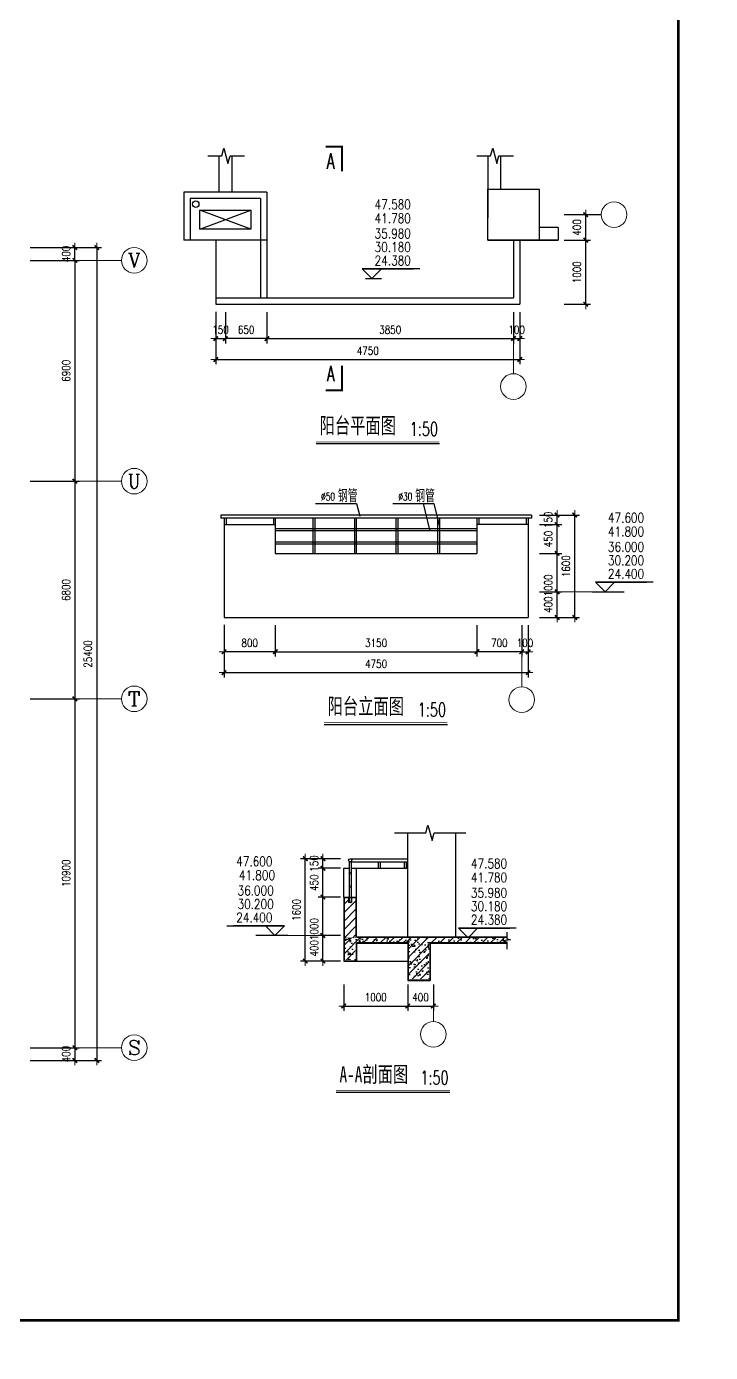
# Model space of a CAD drawing. Extents: x -357449 to -117302, y 127569 to 244935.
# Drawn here: x -138670 to -117302, y 160827 to 202256 of the extents above; entities that cross this region are included whole.
import ezdxf
from ezdxf.enums import TextEntityAlignment as Align

# ---------------------------------------------------------------- set-up
doc = ezdxf.new("R2010")
doc.units = 0
doc.header["$MEASUREMENT"] = 0
doc.layers.get('0').update_dxf_attribs({"linetype": 'CONTINUOUS'})
doc.layers.get('DEFPOINTS').update_dxf_attribs({"linetype": 'CONTINUOUS'})
for name, color, linetype in [('1', 8, 'CONTINUOUS'), ('DIM', 7, 'CONTINUOUS'), ('EQUIPMENT', 3, 'CONTINUOUS'), ('LAYER2', 1, 'CONTINUOUS'), ('LG', 11, 'CONTINUOUS'), ('PD42', 11, 'CONTINUOUS'), ('PUB_DIM', 123, 'CONTINUOUS'), ('PUB_TEXT', 7, 'CONTINUOUS'), ('WALL', 1, 'CONTINUOUS'), ('WIN', 4, 'CONTINUOUS'), ('WINDOW', 4, 'CONTINUOUS'), ('WINDOWS', 4, 'CONTINUOUS'), ('剪力墙', 4, 'CONTINUOUS'), ('阳台', 4, 'CONTINUOUS')]:
    doc.layers.add(name, color=color, linetype=linetype)
doc.layers.add('AXIS', color=3, linetype='CONTINUOUS', lineweight=9)
doc.styles.add('_HZTXT', font='txt.shx', dxfattribs={"bigfont": 'fs.shx'})
doc.styles.add('CHINA', font='SimSun.ttf', dxfattribs={"width": 0.85, "height": 150})
doc.styles.add('COMPLEX', font='COMPLEX.shx')
doc.styles.add('DIM_FONT', font='SIMPLEX.shx', dxfattribs={"width": 0.8})
doc.styles.add('ROMANC', font='ROMANC', dxfattribs={"height": 0.2})
doc.styles.add('ROMAND', font='romanc.shx', dxfattribs={"bigfont": 'bigfont.shx'})
doc.styles.get("Standard").update_dxf_attribs({"font": 'txt.shx', "width": 0.8, "height": 525, "bigfont": 'h1.shx'})
doc.dimstyles.new('DIMN-200', dxfattribs={"dimtxt": 300, "dimasz": 1, "dimexe": 250, "dimexo": 0, "dimgap": 150, "dimtad": 1, "dimdec": 0, "dimdsep": 46, "dimtxsty": 'DIM_FONT', "dimblk": '_DIMX', "dimcen": 2.5, "dimclrd": 256, "dimclre": 256, "dimclrt": 4, "dimadec": 0, "dimazin": 0, "dimtfac": 1, "dimtdec": 0, "dimtix": 1, "dimtmove": 2, "dimatfit": 3, "dimldrblk": '_DIMX', "dimfxl": 0, "dimtolj": 1, "dimtzin": 0, "dimarcsym": 0})
doc.dimstyles.get("Standard").update_dxf_attribs({"dimtxt": 375, "dimasz": 1, "dimexe": 150, "dimexo": 0, "dimgap": 200, "dimtad": 1, "dimdec": 0, "dimzin": 0, "dimdsep": 46, "dimtxsty": 'DIM_FONT', "dimblk1": '_DIMX', "dimblk2": '_DIMX', "dimsah": 1, "dimcen": 200, "dimclrd": 256, "dimclre": 256, "dimclrt": 4, "dimadec": 0, "dimazin": 0, "dimtfac": 1, "dimtdec": 0, "dimtix": 1, "dimtmove": 2, "dimatfit": 3, "dimldrblk": '_DIMX', "dimfxl": 0, "dimtolj": 1, "dimtzin": 0, "dimarcsym": 0})

# ---------------------------------------------------------------- blocks, each defined once
blk = doc.blocks.new('_DIMX')
blk.add_line((-150, 0), (150, 0))
at = {"const_width": 50}
blk.add_lwpolyline([(-70, -70), (70, 70)], dxfattribs=at)
blk = doc.blocks.new('*D1545')
at = {"layer": 'AXIS', "lineweight": -2}
for p, q in [((-138560, 181250), (-137010, 181250)), ((-137160, 181249), (-137160, 170351)), ((-138560, 170350), (-137010, 170350))]:
    blk.add_line(p, q, dxfattribs=at)
at = {"layer": 'DEFPOINTS', "color": 0}
for p in [(-138560, 181250), (-138560, 170350), (-137160, 170350)]:
    blk.add_point(p, dxfattribs=at)
at = {"layer": 'AXIS', "lineweight": -2}
for p, rotation in [((-137160, 181250), 90), ((-137160, 170350), 270)]:
    blk.add_blockref('_DIMX', p, dxfattribs=dict(at, rotation=rotation))
at = {"layer": 'AXIS', "color": 4, "insert": (-137435, 175800), "char_height": 250, "attachment_point": 5, "rotation": 90, "style": 'DIM_FONT'}
blk.add_mtext('\\A1;10900', dxfattribs=at)
blk = doc.blocks.new('*D1343')
at = {"layer": 'AXIS', "lineweight": -2}
for p, q in [((-138560, 195350), (-136326, 195350)), ((-136476, 195349), (-136476, 169951)), ((-138560, 169950), (-136326, 169950))]:
    blk.add_line(p, q, dxfattribs=at)
at = {"layer": 'DEFPOINTS', "color": 0}
for p in [(-138560, 195350), (-138560, 169950), (-136476, 169950)]:
    blk.add_point(p, dxfattribs=at)
at = {"layer": 'AXIS', "lineweight": -2}
for p, rotation in [((-136476, 195350), 90), ((-136476, 169950), 270)]:
    blk.add_blockref('_DIMX', p, dxfattribs=dict(at, rotation=rotation))
at = {"layer": 'AXIS', "color": 4, "insert": (-136751, 182650), "char_height": 250, "attachment_point": 5, "rotation": 90, "style": 'DIM_FONT'}
blk.add_mtext('\\A1;25400', dxfattribs=at)
blk = doc.blocks.new('*D1342')
at = {"layer": 'AXIS', "lineweight": -2}
for p, q in [((-138560, 170350), (-137010, 170350)), ((-137160, 170351), (-137160, 170352)), ((-137160, 170350), (-137160, 169950)), ((-138560, 169950), (-137010, 169950)), ((-137160, 169949), (-137160, 169948))]:
    blk.add_line(p, q, dxfattribs=at)
at = {"layer": 'DEFPOINTS', "color": 0}
for p in [(-138560, 170350), (-138560, 169950), (-137160, 169950)]:
    blk.add_point(p, dxfattribs=at)
at = {"layer": 'AXIS', "lineweight": -2}
for p, rotation in [((-137160, 170350), 270), ((-137160, 169950), 90)]:
    blk.add_blockref('_DIMX', p, dxfattribs=dict(at, rotation=rotation))
at = {"layer": 'AXIS', "color": 4, "insert": (-137435, 170150), "char_height": 250, "attachment_point": 5, "rotation": 90, "style": 'DIM_FONT'}
blk.add_mtext('\\A1;400', dxfattribs=at)
blk = doc.blocks.new('*D1558')
at = {"layer": 'AXIS', "lineweight": -2}
for p, q in [((-138560, 188050), (-137010, 188050)), ((-137160, 188049), (-137160, 181251)), ((-138560, 181250), (-137010, 181250))]:
    blk.add_line(p, q, dxfattribs=at)
at = {"layer": 'DEFPOINTS', "color": 0}
for p in [(-138560, 188050), (-138560, 181250), (-137160, 181250)]:
    blk.add_point(p, dxfattribs=at)
at = {"layer": 'AXIS', "lineweight": -2}
for p, rotation in [((-137160, 188050), 90), ((-137160, 181250), 270)]:
    blk.add_blockref('_DIMX', p, dxfattribs=dict(at, rotation=rotation))
at = {"layer": 'AXIS', "color": 4, "insert": (-137435, 184650), "char_height": 250, "attachment_point": 5, "rotation": 90, "style": 'DIM_FONT'}
blk.add_mtext('\\A1;6800', dxfattribs=at)
blk = doc.blocks.new('*D1557')
at = {"layer": 'AXIS', "lineweight": -2}
for p, q in [((-138560, 194950), (-137010, 194950)), ((-137160, 194949), (-137160, 188051)), ((-138560, 188050), (-137010, 188050))]:
    blk.add_line(p, q, dxfattribs=at)
at = {"layer": 'DEFPOINTS', "color": 0}
for p in [(-138560, 194950), (-138560, 188050), (-137160, 188050)]:
    blk.add_point(p, dxfattribs=at)
at = {"layer": 'AXIS', "lineweight": -2}
for p, rotation in [((-137160, 194950), 90), ((-137160, 188050), 270)]:
    blk.add_blockref('_DIMX', p, dxfattribs=dict(at, rotation=rotation))
at = {"layer": 'AXIS', "color": 4, "insert": (-137435, 191500), "char_height": 250, "attachment_point": 5, "rotation": 90, "style": 'DIM_FONT'}
blk.add_mtext('\\A1;6900', dxfattribs=at)
blk = doc.blocks.new('*D1556')
at = {"layer": 'AXIS', "lineweight": -2}
for p, q in [((-138560, 195350), (-137010, 195350)), ((-137160, 195351), (-137160, 195352)), ((-137160, 194950), (-137160, 195350)), ((-138560, 194950), (-137010, 194950)), ((-137160, 194949), (-137160, 194948))]:
    blk.add_line(p, q, dxfattribs=at)
at = {"layer": 'DEFPOINTS', "color": 0}
for p in [(-138560, 195350), (-137160, 195350), (-138560, 194950)]:
    blk.add_point(p, dxfattribs=at)
at = {"layer": 'AXIS', "lineweight": -2}
for p, rotation in [((-137160, 195350), 270), ((-137160, 194950), 90)]:
    blk.add_blockref('_DIMX', p, dxfattribs=dict(at, rotation=rotation))
at = {"layer": 'AXIS', "color": 4, "insert": (-137435, 195150), "char_height": 250, "attachment_point": 5, "rotation": 90, "style": 'DIM_FONT'}
blk.add_mtext('\\A1;400', dxfattribs=at)
blk = doc.blocks.new('*D1203')
at = {"layer": 'AXIS', "lineweight": -2}
for p, q in [((-132758, 193342), (-132758, 191703)), ((-123258, 193336), (-123258, 191703)), ((-132757, 191853), (-123259, 191853))]:
    blk.add_line(p, q, dxfattribs=at)
at = {"layer": 'DEFPOINTS', "color": 0}
for p in [(-132758, 193342), (-123258, 193336), (-123258, 191853)]:
    blk.add_point(p, dxfattribs=at)
at = {"layer": 'AXIS', "lineweight": -2, "rotation": 180}
blk.add_blockref('_DIMX', (-132758, 191853), dxfattribs=at)
at = {"layer": 'AXIS', "lineweight": -2}
blk.add_blockref('_DIMX', (-123258, 191853), dxfattribs=at)
at = {"layer": 'AXIS', "color": 4, "insert": (-128008, 192128), "char_height": 250, "attachment_point": 5, "style": 'DIM_FONT'}
blk.add_mtext('\\A1;4750', dxfattribs=at)
blk = doc.blocks.new('*D1202')
at = {"layer": 'AXIS', "lineweight": -2}
for p, q in [((-132758, 193342), (-132758, 192356)), ((-132458, 193336), (-132458, 192356)), ((-132759, 192506), (-132760, 192506)), ((-132758, 192506), (-132458, 192506)), ((-132457, 192506), (-132456, 192506))]:
    blk.add_line(p, q, dxfattribs=at)
at = {"layer": 'DEFPOINTS', "color": 0}
for p in [(-132758, 193342), (-132458, 193336), (-132458, 192506)]:
    blk.add_point(p, dxfattribs=at)
at = {"layer": 'AXIS', "lineweight": -2}
blk.add_blockref('_DIMX', (-132758, 192506), dxfattribs=at)
at = {"layer": 'AXIS', "lineweight": -2, "rotation": 180}
blk.add_blockref('_DIMX', (-132458, 192506), dxfattribs=at)
at = {"layer": 'AXIS', "color": 4, "insert": (-132608, 192781), "char_height": 250, "attachment_point": 5, "style": 'DIM_FONT'}
blk.add_mtext('\\A1;150', dxfattribs=at)
blk = doc.blocks.new('*D1201')
at = {"layer": 'AXIS', "lineweight": -2}
for p, q in [((-132458, 193336), (-132458, 192356)), ((-131158, 193336), (-131158, 192356)), ((-131159, 192506), (-132457, 192506))]:
    blk.add_line(p, q, dxfattribs=at)
at = {"layer": 'DEFPOINTS', "color": 0}
for p in [(-132458, 193336), (-131158, 193336), (-132458, 192506)]:
    blk.add_point(p, dxfattribs=at)
at = {"layer": 'AXIS', "lineweight": -2, "rotation": 180}
blk.add_blockref('_DIMX', (-132458, 192506), dxfattribs=at)
at = {"layer": 'AXIS', "lineweight": -2}
blk.add_blockref('_DIMX', (-131158, 192506), dxfattribs=at)
at = {"layer": 'AXIS', "color": 4, "insert": (-131808, 192781), "char_height": 250, "attachment_point": 5, "style": 'DIM_FONT'}
blk.add_mtext('\\A1;650', dxfattribs=at)
blk = doc.blocks.new('*D1215')
at = {"layer": 'AXIS', "lineweight": -2}
for p, q in [((-121875, 196378), (-121048, 196378)), ((-121198, 196379), (-121198, 196380)), ((-121198, 195578), (-121198, 196378)), ((-121875, 195578), (-121048, 195578)), ((-121198, 195577), (-121198, 195576))]:
    blk.add_line(p, q, dxfattribs=at)
at = {"layer": 'DEFPOINTS', "color": 0}
for p in [(-121875, 196378), (-121198, 196378), (-121875, 195578)]:
    blk.add_point(p, dxfattribs=at)
at = {"layer": 'AXIS', "lineweight": -2}
for p, rotation in [((-121198, 196378), 270), ((-121198, 195578), 90)]:
    blk.add_blockref('_DIMX', p, dxfattribs=dict(at, rotation=rotation))
at = {"layer": 'AXIS', "color": 4, "insert": (-121473, 195978), "char_height": 250, "attachment_point": 5, "rotation": 90, "style": 'DIM_FONT'}
blk.add_mtext('\\A1;400', dxfattribs=at)
blk = doc.blocks.new('*D1204')
at = {"layer": 'AXIS', "lineweight": -2}
for p, q in [((-123458, 193336), (-123458, 192356)), ((-123258, 193336), (-123258, 192356)), ((-123459, 192506), (-123460, 192506)), ((-123458, 192506), (-123258, 192506)), ((-123257, 192506), (-123256, 192506))]:
    blk.add_line(p, q, dxfattribs=at)
at = {"layer": 'DEFPOINTS', "color": 0}
for p in [(-123458, 193336), (-123258, 193336), (-123258, 192506)]:
    blk.add_point(p, dxfattribs=at)
at = {"layer": 'AXIS', "lineweight": -2}
blk.add_blockref('_DIMX', (-123458, 192506), dxfattribs=at)
at = {"layer": 'AXIS', "lineweight": -2, "rotation": 180}
blk.add_blockref('_DIMX', (-123258, 192506), dxfattribs=at)
at = {"layer": 'AXIS', "color": 4, "insert": (-123358, 192781), "char_height": 250, "attachment_point": 5, "style": 'DIM_FONT'}
blk.add_mtext('\\A1;100', dxfattribs=at)
blk = doc.blocks.new('*D1209')
at = {"layer": 'AXIS', "lineweight": -2}
for p, q in [((-132498, 183551), (-132498, 182571)), ((-130898, 183551), (-130898, 182571)), ((-130899, 182721), (-132497, 182721))]:
    blk.add_line(p, q, dxfattribs=at)
at = {"layer": 'DEFPOINTS', "color": 0}
for p in [(-132498, 183551), (-130898, 183551), (-132498, 182721)]:
    blk.add_point(p, dxfattribs=at)
at = {"layer": 'AXIS', "lineweight": -2, "rotation": 180}
blk.add_blockref('_DIMX', (-132498, 182721), dxfattribs=at)
at = {"layer": 'AXIS', "lineweight": -2}
blk.add_blockref('_DIMX', (-130898, 182721), dxfattribs=at)
at = {"layer": 'AXIS', "color": 4, "insert": (-131698, 182996), "char_height": 250, "attachment_point": 5, "style": 'DIM_FONT'}
blk.add_mtext('\\A1;800', dxfattribs=at)
blk = doc.blocks.new('*D1208')
at = {"layer": 'AXIS', "lineweight": -2}
for p, q in [((-132498, 183557), (-132498, 181918)), ((-122998, 183551), (-122998, 181918)), ((-132497, 182068), (-122999, 182068))]:
    blk.add_line(p, q, dxfattribs=at)
at = {"layer": 'DEFPOINTS', "color": 0}
for p in [(-132498, 183557), (-122998, 183551), (-122998, 182068)]:
    blk.add_point(p, dxfattribs=at)
at = {"layer": 'AXIS', "lineweight": -2, "rotation": 180}
blk.add_blockref('_DIMX', (-132498, 182068), dxfattribs=at)
at = {"layer": 'AXIS', "lineweight": -2}
blk.add_blockref('_DIMX', (-122998, 182068), dxfattribs=at)
at = {"layer": 'AXIS', "color": 4, "insert": (-127748, 182343), "char_height": 250, "attachment_point": 5, "style": 'DIM_FONT'}
blk.add_mtext('\\A1;4750', dxfattribs=at)
blk = doc.blocks.new('*D1210')
at = {"layer": 'AXIS', "lineweight": -2}
for p, q in [((-123198, 183551), (-123198, 182571)), ((-122998, 183551), (-122998, 182571)), ((-123199, 182721), (-123200, 182721)), ((-123198, 182721), (-122998, 182721)), ((-122997, 182721), (-122996, 182721))]:
    blk.add_line(p, q, dxfattribs=at)
at = {"layer": 'DEFPOINTS', "color": 0}
for p in [(-123198, 183551), (-122998, 183551), (-122998, 182721)]:
    blk.add_point(p, dxfattribs=at)
at = {"layer": 'AXIS', "lineweight": -2}
blk.add_blockref('_DIMX', (-123198, 182721), dxfattribs=at)
at = {"layer": 'AXIS', "lineweight": -2, "rotation": 180}
blk.add_blockref('_DIMX', (-122998, 182721), dxfattribs=at)
at = {"layer": 'AXIS', "color": 4, "insert": (-123098, 182996), "char_height": 250, "attachment_point": 5, "style": 'DIM_FONT'}
blk.add_mtext('\\A1;100', dxfattribs=at)
blk = doc.blocks.new('*D1211')
at = {"layer": 'AXIS', "lineweight": -2}
for p, q in [((-124598, 183551), (-124598, 182571)), ((-123198, 183551), (-123198, 182571)), ((-123199, 182721), (-124597, 182721))]:
    blk.add_line(p, q, dxfattribs=at)
at = {"layer": 'DEFPOINTS', "color": 0}
for p in [(-124598, 183551), (-123198, 183551), (-124598, 182721)]:
    blk.add_point(p, dxfattribs=at)
at = {"layer": 'AXIS', "lineweight": -2, "rotation": 180}
blk.add_blockref('_DIMX', (-124598, 182721), dxfattribs=at)
at = {"layer": 'AXIS', "lineweight": -2}
blk.add_blockref('_DIMX', (-123198, 182721), dxfattribs=at)
at = {"layer": 'AXIS', "color": 4, "insert": (-123898, 182996), "char_height": 250, "attachment_point": 5, "style": 'DIM_FONT'}
blk.add_mtext('\\A1;700', dxfattribs=at)
blk = doc.blocks.new('*D1206')
at = {"layer": 'AXIS', "lineweight": -2}
for p, q in [((-122644, 186993), (-121944, 186993)), ((-122094, 186994), (-122094, 186995)), ((-122094, 186693), (-122094, 186993)), ((-122644, 186693), (-121944, 186693)), ((-122094, 186692), (-122094, 186691))]:
    blk.add_line(p, q, dxfattribs=at)
at = {"layer": 'DEFPOINTS', "color": 0}
for p in [(-122644, 186993), (-122094, 186993), (-122644, 186693)]:
    blk.add_point(p, dxfattribs=at)
at = {"layer": 'AXIS', "lineweight": -2}
for p, rotation in [((-122094, 186993), 270), ((-122094, 186693), 90)]:
    blk.add_blockref('_DIMX', p, dxfattribs=dict(at, rotation=rotation))
at = {"layer": 'AXIS', "color": 4, "insert": (-122369, 186843), "char_height": 250, "attachment_point": 5, "rotation": 90, "style": 'DIM_FONT'}
blk.add_mtext('\\A1;150', dxfattribs=at)
blk = doc.blocks.new('*D1216')
at = {"layer": 'AXIS', "lineweight": -2}
for p, q in [((-122644, 184593), (-121944, 184593)), ((-122094, 184594), (-122094, 184595)), ((-122094, 183793), (-122094, 184593)), ((-122644, 183793), (-121944, 183793)), ((-122094, 183792), (-122094, 183791))]:
    blk.add_line(p, q, dxfattribs=at)
at = {"layer": 'DEFPOINTS', "color": 0}
for p in [(-122644, 184593), (-122094, 184593), (-122644, 183793)]:
    blk.add_point(p, dxfattribs=at)
at = {"layer": 'AXIS', "lineweight": -2}
for p, rotation in [((-122094, 184593), 270), ((-122094, 183793), 90)]:
    blk.add_blockref('_DIMX', p, dxfattribs=dict(at, rotation=rotation))
at = {"layer": 'AXIS', "color": 4, "insert": (-122369, 184193), "char_height": 250, "attachment_point": 5, "rotation": 90, "style": 'DIM_FONT'}
blk.add_mtext('\\A1;400', dxfattribs=at)
blk = doc.blocks.new('A$C2AF84380')
at = {"layer": 'WIN'}
for p, q in [((0, 170), (0, 160)), ((0, 160), (120, 160)), ((14, 160), (14, 16)), ((26, 160), (26, 22)), ((52, 0), (30, 0)), ((52, 12), (36, 12)), ((56, 8), (56, 4)), ((64, 8), (64, 4)), ((68, 12), (84, 12)), ((68, 0), (90, 0)), ((94, 160), (94, 22)), ((106, 160), (106, 16)), ((120, 170), (120, 160))]:
    blk.add_line(p, q, dxfattribs=at)
for centre, radius, start, end in [((30, 16), 16, 180, 270), ((36, 22), 10, 180, 270), ((52, 8), 4, 0, 90), ((52, 4), 4, 270, 0), ((68, 8), 4, 90, 180), ((68, 4), 4, 180, 270), ((84, 22), 10, 270, 0), ((90, 16), 16, 270, 0)]:
    blk.add_arc(centre, radius, start, end, dxfattribs=at)
blk = doc.blocks.new('*D1221')
at = {"layer": 'AXIS', "lineweight": -2}
for p, q in [((-128860, 176255), (-129559, 176255)), ((-129409, 176256), (-129409, 176257)), ((-129409, 175955), (-129409, 176255)), ((-128860, 175955), (-129559, 175955)), ((-129409, 175954), (-129409, 175953))]:
    blk.add_line(p, q, dxfattribs=at)
at = {"layer": 'DEFPOINTS', "color": 0}
for p in [(-129409, 176255), (-128860, 176255), (-128860, 175955)]:
    blk.add_point(p, dxfattribs=at)
at = {"layer": 'AXIS', "lineweight": -2}
for p, rotation in [((-129409, 176255), 270), ((-129409, 175955), 90)]:
    blk.add_blockref('_DIMX', p, dxfattribs=dict(at, rotation=rotation))
at = {"layer": 'AXIS', "color": 4, "insert": (-129684, 176105), "char_height": 250, "attachment_point": 5, "rotation": 90, "style": 'DIM_FONT'}
blk.add_mtext('\\A1;150', dxfattribs=at)
blk = doc.blocks.new('*D1219')
at = {"layer": 'AXIS', "lineweight": -2}
for p, q in [((-128860, 175955), (-129559, 175955)), ((-129409, 175056), (-129409, 175954)), ((-128860, 175055), (-129559, 175055))]:
    blk.add_line(p, q, dxfattribs=at)
at = {"layer": 'DEFPOINTS', "color": 0}
for p in [(-129409, 175955), (-128860, 175955), (-128860, 175055)]:
    blk.add_point(p, dxfattribs=at)
at = {"layer": 'AXIS', "lineweight": -2}
for p, rotation in [((-129409, 175955), 90), ((-129409, 175055), 270)]:
    blk.add_blockref('_DIMX', p, dxfattribs=dict(at, rotation=rotation))
at = {"layer": 'AXIS', "color": 4, "insert": (-129684, 175505), "char_height": 250, "attachment_point": 5, "rotation": 90, "style": 'DIM_FONT'}
blk.add_mtext('\\A1;450', dxfattribs=at)
blk = doc.blocks.new('*D1220')
at = {"layer": 'AXIS', "lineweight": -2}
for p, q in [((-128860, 175055), (-129559, 175055)), ((-129409, 173056), (-129409, 175054)), ((-128860, 173055), (-129559, 173055))]:
    blk.add_line(p, q, dxfattribs=at)
at = {"layer": 'DEFPOINTS', "color": 0}
for p in [(-129409, 175055), (-128860, 175055), (-128860, 173055)]:
    blk.add_point(p, dxfattribs=at)
at = {"layer": 'AXIS', "lineweight": -2}
for p, rotation in [((-129409, 175055), 90), ((-129409, 173055), 270)]:
    blk.add_blockref('_DIMX', p, dxfattribs=dict(at, rotation=rotation))
at = {"layer": 'AXIS', "color": 4, "insert": (-129684, 174055), "char_height": 250, "attachment_point": 5, "rotation": 90, "style": 'DIM_FONT'}
blk.add_mtext('\\A1;1000', dxfattribs=at)
blk = doc.blocks.new('*D1218')
at = {"layer": 'AXIS', "lineweight": -2}
for p, q in [((-128860, 176255), (-130112, 176255)), ((-129962, 173056), (-129962, 176254)), ((-128860, 173055), (-130112, 173055))]:
    blk.add_line(p, q, dxfattribs=at)
at = {"layer": 'DEFPOINTS', "color": 0}
for p in [(-129962, 176255), (-128860, 176255), (-128860, 173055)]:
    blk.add_point(p, dxfattribs=at)
at = {"layer": 'AXIS', "lineweight": -2}
for p, rotation in [((-129962, 176255), 90), ((-129962, 173055), 270)]:
    blk.add_blockref('_DIMX', p, dxfattribs=dict(at, rotation=rotation))
at = {"layer": 'AXIS', "color": 4, "insert": (-130237, 174655), "char_height": 250, "attachment_point": 5, "rotation": 90, "style": 'DIM_FONT'}
blk.add_mtext('\\A1;1600', dxfattribs=at)
blk = doc.blocks.new('*D1217')
at = {"layer": 'AXIS', "lineweight": -2}
for p, q in [((-128860, 173855), (-129559, 173855)), ((-129409, 173856), (-129409, 173857)), ((-129409, 173055), (-129409, 173855)), ((-128860, 173055), (-129559, 173055)), ((-129409, 173054), (-129409, 173053))]:
    blk.add_line(p, q, dxfattribs=at)
at = {"layer": 'DEFPOINTS', "color": 0}
for p in [(-129409, 173855), (-128860, 173855), (-128860, 173055)]:
    blk.add_point(p, dxfattribs=at)
at = {"layer": 'AXIS', "lineweight": -2}
for p, rotation in [((-129409, 173855), 270), ((-129409, 173055), 90)]:
    blk.add_blockref('_DIMX', p, dxfattribs=dict(at, rotation=rotation))
at = {"layer": 'AXIS', "color": 4, "insert": (-129684, 173455), "char_height": 250, "attachment_point": 5, "rotation": 90, "style": 'DIM_FONT'}
blk.add_mtext('\\A1;400', dxfattribs=at)
blk = doc.blocks.new('*D1222')
at = {"layer": 'AXIS', "lineweight": -2}
for p, q in [((-126760, 172328), (-126760, 171501)), ((-125960, 172328), (-125960, 171501)), ((-126761, 171651), (-126762, 171651)), ((-126760, 171651), (-125960, 171651)), ((-125959, 171651), (-125958, 171651))]:
    blk.add_line(p, q, dxfattribs=at)
at = {"layer": 'DEFPOINTS', "color": 0}
for p in [(-126760, 172328), (-125960, 172328), (-125960, 171651)]:
    blk.add_point(p, dxfattribs=at)
at = {"layer": 'AXIS', "lineweight": -2}
blk.add_blockref('_DIMX', (-126760, 171651), dxfattribs=at)
at = {"layer": 'AXIS', "lineweight": -2, "rotation": 180}
blk.add_blockref('_DIMX', (-125960, 171651), dxfattribs=at)
at = {"layer": 'AXIS', "color": 4, "insert": (-126360, 171926), "char_height": 250, "attachment_point": 5, "style": 'DIM_FONT'}
blk.add_mtext('\\A1;400', dxfattribs=at)

msp = doc.modelspace()

# ---------------------------------------------------------------- hatches: boundary and pattern name
at = {"layer": '阳台'}
h = msp.add_hatch(dxfattribs=at)
h.set_pattern_fill('ANSI31', color=8, scale=1500, angle=180, style=0)
h.set_pattern_definition([(225, (320083.62, -86704.98), (132.58252, -132.58252), [])])
h.paths.add_polyline_path([(-128390.15, 174984.6), (-128594.15, 174984.6), (-128594.15, 174866.6, 0.41421339), (-128584.15, 174856.6, -0.41421339), (-128594.15, 174866.6), (-128594.15, 174984.6), (-128606.15, 174984.6), (-128606.15, 174860.6, 0.41421356), (-128590.15, 174844.6, -0.41421356), (-128606.15, 174860.6), (-128606.15, 174984.6), (-128730.15, 174984.6), (-128730.15, 173784.6), (-128390.15, 173784.6)])
h = msp.add_hatch(dxfattribs=at)
h.set_pattern_fill('ANSI31', color=8, scale=1500, angle=180, style=0)
h.set_pattern_definition([(225, (320083.62, -86664.98), (132.58252, -132.58252), [])])
h.paths.add_polyline_path([(-128730.15, 173784.6), (-128730.15, 173084.6), (-128390.15, 173084.6), (-128390.15, 173644.6), (-126730.15, 173644.6), (-126730.15, 172484.6), (-126090.15, 172484.6), (-126090.15, 173644.6), (-123664.76, 173644.6), (-123664.76, 173658.91), (-123784.76, 173691.07), (-123664.76, 173703.22), (-123664.76, 173784.6)])
h = msp.add_hatch(dxfattribs=at)
h.set_pattern_fill('AR-CONC', color=8, scale=60, style=0)
h.set_pattern_definition([(50, (313403.56, -86095.17), (430.3561, -37.65128), [45, -495]), (355, (313403.56, -86095.17), (-83.2508, 451.31528), [36, -396]), (100.4514, (313439.42, -86098.3), (347.10563, 413.66373), [38.2441, -420.68527]), (46.1842, (313403.56, -85975.17), (640.34463, -99.3114), [67.5, -742.5]), (96.6356, (313456.9, -85983.45), (560.7976, 584.4707), [57.3662, -631.0278]), (351.1842, (313403.56, -85975.2), (560.7972, 584.4712), [54, -594]), (21, (313463.56, -86005.17), (358.14423, -241.57133), [45, -495]), (326, (313463.56, -86005.17), (145.9892, 435.09003), [36, -396]), (71.4514, (313493.4, -86025.3), (504.13358, 193.5183), [38.2441, -420.68527]), (37.5, (313403.56, -86095.17), (7.295913, 199.73631), [0, -391.2, 0, -402, 0, -397.5]), (7.5, (313403.56, -86095.17), (157.84172, 236.64703), [0, -229.2, 0, -382.2, 0, -151.5]), (327.5, (313269.76, -86095.17), (320.29346, -13.532923), [0, -150, 0, -468, 0, -621]), (317.5, (313209.76, -86095.17), (349.9117, 60.06299), [0, -195, 0, -310.8, 0, -441])])
h.paths.add_polyline_path([(-128730.15, 173784.6), (-128730.15, 173084.6), (-128390.15, 173084.6), (-128390.15, 173644.6), (-126730.15, 173644.6), (-126730.15, 172484.6), (-126090.15, 172484.6), (-126090.15, 173644.6), (-123664.76, 173644.6), (-123664.76, 173658.91), (-123784.76, 173691.07), (-123664.76, 173703.22), (-123664.76, 173784.6)])

# ---------------------------------------------------------------- linework, layer by layer
for p, q in [((-129643.12, 187353.61), (-128357.34, 187353.61)), ((-128357.34, 187353.61), (-128252.56, 186952.86)), ((-127228.08, 187353.61), (-125942.3, 187353.61)), ((-126280.22, 187353.61), (-126083.45, 186529.12)), ((-125942.3, 187353.61), (-125779.49, 186671.37))]:
    msp.add_line(p, q)
for points, const_width in [([(-117306.21, 160831.03), (-236206.21, 160831.03), (-236206.21, 244931.03), (-117306.21, 244931.03)], 8), ([(-118306.21, 243931.03), (-118306.21, 161831.03), (-233706.21, 161831.03), (-233706.21, 243931.03)], 80)]:
    msp.add_lwpolyline(points, close=True, dxfattribs=dict(const_width=const_width))
at = {"layer": '1'}
for p, q in [((-133257.82, 195920.76), (-131657.82, 196520.76)), ((-131657.82, 195920.76), (-133257.82, 196520.76))]:
    msp.add_line(p, q, dxfattribs=at)
msp.add_lwpolyline([(-133257.82, 196520.76), (-131657.82, 196520.76), (-131657.82, 195920.76), (-133257.82, 195920.76)], close=True, dxfattribs=at)
at = {"layer": 'AXIS'}
for p, q in [((-135705.28, 194950.17), (-138560.06, 194950.17)), ((-123457.82, 193335.78), (-123457.82, 191407.46)), ((-135705.28, 188050.17), (-138560.06, 188050.17)), ((-121944.17, 184593.38), (-120596.08, 184593.38)), ((-123197.64, 183550.94), (-123197.64, 181622.61)), ((-135705.28, 181250.17), (-138560.06, 181250.17)), ((-129559.31, 173854.6), (-130907.4, 173854.6)), ((-125960.15, 172328.04), (-125960.15, 171167.6)), ((-135705.28, 170350.17), (-138560.06, 170350.17))]:
    msp.add_line(p, q, dxfattribs=at)
for centre in [(-120314.6, 196378.22), (-135305.28, 194950.17), (-123457.82, 191007.46), (-135305.28, 188050.17), (-135305.28, 181250.17), (-123197.64, 181222.61), (-125960.15, 170767.6), (-135305.28, 170350.17)]:
    msp.add_circle(centre, 400, dxfattribs=at)
at = {"layer": 'DIM'}
msp.add_circle((-133381.84, 196704.73), 100, dxfattribs=at)
at = {"layer": 'LAYER2', "color": 4, "const_width": 64}
for points in [[(-129328.22, 198503.82), (-128816.22, 198503.82), (-128816.22, 197735.82)], [(-129328.22, 190892.57), (-128816.22, 190892.57), (-128816.22, 191660.57)]]:
    msp.add_lwpolyline(points, dxfattribs=at)
at = {"layer": 'LG'}
for points in [[(-133003.62, 198216.66), (-132569.77, 198216.66), (-132505.46, 198456.66), (-132376.84, 197976.66), (-132312.54, 198216.66), (-131858.14, 198216.66)], [(-124603.62, 198216.66), (-124169.77, 198216.66), (-124105.46, 198456.66), (-123976.84, 197976.66), (-123912.54, 198216.66), (-123458.14, 198216.66)], [(-127174.17, 177067.35), (-126192.38, 177067.35), (-126128.07, 177307.35), (-125999.46, 176827.35), (-125935.15, 177067.35), (-124950.23, 177067.35)], [(-123664.76, 173964.46), (-123664.76, 173747.53), (-123544.76, 173715.38), (-123784.76, 173691.07), (-123664.76, 173658.91), (-123664.76, 173431.72)]]:
    msp.add_lwpolyline(points, dxfattribs=at)
at = {"layer": 'PD42'}
for p, q in [((-129727.64, 186893.38), (-129727.64, 185793.38)), ((-129667.64, 186893.38), (-129667.64, 185793.38)), ((-128427.64, 186893.38), (-128427.64, 185793.38)), ((-128367.64, 186893.38), (-128367.64, 185793.38)), ((-127127.64, 186893.38), (-127127.64, 185793.38)), ((-127067.64, 186893.38), (-127067.64, 185793.38)), ((-125827.64, 186893.38), (-125827.64, 185793.38)), ((-125767.64, 186893.38), (-125767.64, 185793.38)), ((-130897.64, 186573.38), (-124597.64, 186573.38)), ((-130897.64, 186513.38), (-124597.64, 186513.38)), ((-130897.64, 186153.38), (-124597.64, 186153.38)), ((-130897.64, 186093.38), (-124597.64, 186093.38))]:
    msp.add_line(p, q, dxfattribs=at)
at = {"layer": 'PUB_TEXT'}
for p, q in [((-125770.72, 189212.99), (-129623.44, 189212.99)), ((-125520.8, 180442.17), (-129373.52, 180442.17)), ((-125439.97, 168945.07), (-129001.03, 168945.07))]:
    msp.add_line(p, q, dxfattribs=at)
at = {"layer": 'PUB_TEXT', "const_width": 24}
for points in [[(-125770.72, 189273.21), (-129623.44, 189273.21)], [(-125520.8, 180502.39), (-129373.52, 180502.39)], [(-125439.97, 169005.3), (-129001.03, 169005.3)]]:
    msp.add_lwpolyline(points, dxfattribs=at)
at = {"layer": 'WALL'}
for p, q in [((-132657.82, 198216.66), (-132657.82, 197078.22)), ((-132257.82, 198216.66), (-132257.82, 197078.22)), ((-124257.82, 198216.66), (-124257.82, 196278.22)), ((-123857.82, 198216.66), (-123857.82, 197178.22)), ((-131157.82, 197078.22), (-133757.82, 197078.22)), ((-133757.82, 197078.22), (-133757.82, 195578.22)), ((-131357.82, 196878.22), (-133557.82, 196878.22)), ((-133557.82, 196878.22), (-133557.82, 195578.22)), ((-131357.82, 196878.22), (-131357.82, 195578.22)), ((-131157.82, 197078.22), (-131157.82, 195578.22)), ((-122057.82, 195978.22), (-122657.82, 195978.22)), ((-122057.82, 195978.22), (-122057.82, 195578.22)), ((-133557.82, 195578.22), (-133757.82, 195578.22)), ((-131157.82, 195578.22), (-131357.82, 195578.22)), ((-122057.82, 195578.22), (-124257.82, 195578.22)), ((-122057.82, 195578.22), (-124257.82, 195578.22)), ((-124257.82, 195578.22), (-122657.82, 195578.22)), ((-124257.82, 195578.22), (-122057.82, 195578.22))]:
    msp.add_line(p, q, dxfattribs=at)
msp.add_lwpolyline([(-122657.82, 195578.22), (-124257.82, 195578.22), (-124257.82, 197178.22), (-122657.82, 197178.22), (-122657.82, 195578.22)], dxfattribs=at)
at = {"layer": 'WINDOW'}
for p, q in [((-121875.04, 196378.22), (-120714.6, 196378.22)), ((-126760.15, 173814.6), (-126760.15, 177067.35)), ((-125260.15, 173814.6), (-125260.15, 177067.35)), ((-128558.09, 176254.6), (-126760.15, 176254.6)), ((-128558.09, 176154.6), (-126760.15, 176154.6)), ((-128760.15, 175054.6), (-128760.15, 175954.6)), ((-128760.15, 175954.6), (-128588.09, 175954.6)), ((-128528.09, 175954.6), (-126760.15, 175954.6)), ((-128360.15, 175054.6), (-128360.15, 175954.6)), ((-128760.15, 175054.6), (-128360.15, 175054.6)), ((-128760.15, 175054.6), (-128760.15, 173054.6)), ((-128360.15, 173814.6), (-128360.15, 175054.6)), ((-128360.15, 173814.6), (-123664.76, 173814.6)), ((-128360.15, 173614.6), (-126760.15, 173614.6)), ((-128360.15, 173614.6), (-128360.15, 173054.6)), ((-126760.15, 173614.6), (-126760.15, 172454.6)), ((-126060.15, 173614.6), (-123664.76, 173614.6)), ((-126060.15, 173614.6), (-126060.15, 172454.6)), ((-128760.15, 173054.6), (-128360.15, 173054.6)), ((-128360.15, 173054.6), (-126760.15, 173054.6)), ((-126760.15, 172454.6), (-126060.15, 172454.6))]:
    msp.add_line(p, q, dxfattribs=at)
at = {"layer": 'WINDOW', "const_width": 16}
msp.add_lwpolyline([(-128390.15, 175024.6), (-128390.15, 173784.6), (-128730.15, 173784.6), (-128730.15, 175024.6)], close=True, dxfattribs=at)
msp.add_lwpolyline([(-123664.76, 173784.6), (-128730.15, 173784.6), (-128730.15, 173084.6), (-128390.15, 173084.6), (-128390.15, 173644.6), (-126730.15, 173644.6), (-126730.15, 172484.6), (-126090.15, 172484.6), (-126090.15, 173644.6), (-123664.76, 173644.6)], dxfattribs=at)
at = {"layer": 'WINDOW'}
for centre in [(-128558.09, 175804.6), (-128558.09, 175384.6)]:
    msp.add_circle(centre, 30, dxfattribs=at)
at = {"layer": 'WINDOWS'}
for p, q in [((-131357.82, 195578.22), (-133557.82, 195578.22)), ((-132757.82, 195578.22), (-132757.82, 193578.22)), ((-131357.82, 195578.22), (-131357.82, 193778.22)), ((-131157.82, 195578.22), (-131157.82, 193778.22)), ((-123457.82, 195578.22), (-123457.82, 193778.22)), ((-123257.82, 195578.22), (-123257.82, 193578.22)), ((-132757.82, 193778.22), (-123457.82, 193778.22)), ((-132757.82, 193578.22), (-123257.82, 193578.22)), ((-132497.64, 186693.38), (-132497.64, 183793.38)), ((-130897.64, 186693.38), (-130897.64, 185793.38)), ((-122997.64, 186693.38), (-122997.64, 183793.38)), ((-130897.64, 185793.38), (-124597.64, 185793.38)), ((-132497.64, 183793.38), (-122997.64, 183793.38))]:
    msp.add_line(p, q, dxfattribs=at)
at = {"layer": '剪力墙'}
for p, q in [((-128184.33, 194681.11), (-126584.33, 194681.11)), ((-128084.33, 194381.11), (-127584.33, 194381.11)), ((-120896.08, 184893.38), (-119296.08, 184893.38)), ((-120996.08, 184593.38), (-119996.08, 184593.38)), ((-130607.4, 174154.6), (-132207.4, 174154.6)), ((-125175.66, 174084.6), (-123575.66, 174084.6)), ((-130507.4, 173854.6), (-131507.4, 173854.6))]:
    msp.add_line(p, q, dxfattribs=at)
for points in [[(-126384.33, 194681.11), (-128184.33, 194681.11), (-127884.33, 194381.11), (-127584.33, 194681.11)], [(-119096.08, 184893.38), (-120896.08, 184893.38), (-120596.08, 184593.38), (-120296.08, 184893.38)], [(-132407.4, 174154.6), (-130607.4, 174154.6), (-130907.4, 173854.6), (-131207.4, 174154.6)], [(-123375.66, 174084.6), (-125175.66, 174084.6), (-124875.66, 173784.6), (-124575.66, 174084.6)]]:
    msp.add_lwpolyline(points, dxfattribs=at)
at = {"layer": '阳台'}
for p, q in [((-122897.64, 186993.38), (-132597.64, 186993.38)), ((-132597.64, 186993.38), (-132597.64, 186893.38)), ((-122897.64, 186893.38), (-132597.64, 186893.38)), ((-132497.64, 186893.38), (-132497.64, 186693.38)), ((-132437.64, 186893.38), (-132437.64, 186693.38)), ((-130957.64, 186893.38), (-130957.64, 186693.38)), ((-130897.64, 186893.38), (-130897.64, 186693.38)), ((-124597.64, 186893.38), (-124597.64, 186693.38)), ((-124537.64, 186893.38), (-124537.64, 186693.38)), ((-123057.64, 186893.38), (-123057.64, 186693.38)), ((-122997.64, 186893.38), (-122997.64, 186693.38)), ((-122897.64, 186993.38), (-122897.64, 186893.38)), ((-132497.64, 186693.38), (-130897.64, 186693.38)), ((-124597.64, 186693.38), (-124597.64, 185793.38)), ((-122997.64, 186693.38), (-124597.64, 186693.38)), ((-128588.09, 176164.6), (-128588.09, 175054.6)), ((-128528.09, 176164.6), (-128528.09, 175054.6)), ((-127685.95, 176154.6), (-127685.95, 175954.6)), ((-127625.95, 176154.6), (-127625.95, 175954.6)), ((-126873.61, 176154.6), (-126873.61, 175954.6)), ((-126813.61, 176154.6), (-126813.61, 175954.6))]:
    msp.add_line(p, q, dxfattribs=at)
msp.add_circle((-128558.09, 176204.6), 50, dxfattribs=at)

# ---------------------------------------------------------------- block references
at = {"layer": '阳台', "xscale": -1}
msp.add_blockref('A$C2AF84380', (-128500.16, 174884.59), dxfattribs=at)

# ---------------------------------------------------------------- texts
at = {"layer": 'AXIS', "style": 'COMPLEX'}
for tag, width, p, p2 in [('V', 1.041667, (-135506.36, 194726.17), (-135106.36, 194726.17)), ('U', 0.9375, (-135506.36, 187826.17), (-135106.36, 187826.17)), ('T', 1.25, (-135506.36, 181026.17), (-135106.36, 181026.17)), ('S', 1.339286, (-135506.36, 170126.17), (-135106.36, 170126.17))]:
    msp.add_attdef(tag, text='S', height=448, dxfattribs=dict(at, width=width)).set_placement(p, p2, align=Align.FIT)
at = {"layer": 'EQUIPMENT', "width": 0.8}
for s, p in [('47.580', (-127793.42, 196547.6)), ('41.780', (-127793.42, 196113.59)), ('35.980', (-127793.42, 195635.28)), ('30.180', (-127793.42, 195214.6)), ('24.380', (-127793.42, 194793.52)), ('47.600', (-120505.17, 186759.86)), ('41.800', (-120505.17, 186325.86)), ('36.000', (-120505.17, 185847.54)), ('30.200', (-120505.17, 185426.86)), ('24.400', (-120505.17, 185005.79)), ('47.600', (-132118.31, 176021.08)), ('47.580', (-124784.75, 175951.08)), ('41.800', (-132038.31, 175587.08)), ('41.780', (-124784.75, 175517.08)), ('36.000', (-132078.31, 175108.76)), ('35.980', (-124784.75, 175038.76)), ('30.200', (-132078.31, 174688.08)), ('30.180', (-124784.75, 174618.08)), ('24.400', (-132118.31, 174267.01)), ('24.380', (-124784.75, 174197.01))]:
    msp.add_text(s, height=300, dxfattribs=at).set_placement(p)
at = {"layer": 'PUB_DIM', "style": 'DIM_FONT', "width": 0.7}
for s, p in [('%%c50', (-129248.98, 187568.93)), ('%%c30', (-126833.94, 187568.93))]:
    msp.add_text(s, height=240, dxfattribs=at).set_placement(p, align=Align.MIDDLE)
at = {"layer": 'PUB_TEXT', "width": 0.7}
for s, height, style, p in [('阳台平面图', 500, 'CHINA', (-129514.55, 189539.29)), ('1:50', 420, 'ROMAND', (-126696.75, 189472.18)), ('钢管', 400, '_HZTXT', (-128942.23, 187394.03)), ('钢管', 400, '_HZTXT', (-126527.19, 187394.03)), ('阳台立面图', 500, 'CHINA', (-129264.63, 180768.47)), ('1:50', 420, 'ROMAND', (-126446.83, 180701.35)), ('A-A剖面图', 500, 'CHINA', (-128892.13, 169271.38)), ('1:50', 420, 'ROMAND', (-126366, 169204.26))]:
    msp.add_text(s, height=height, dxfattribs=dict(at, style=style)).set_placement(p)
at = {"layer": '阳台', "style": 'ROMANC', "width": 0.66}
for p in [(-129287.32, 197814.17), (-129285.71, 191176.37)]:
    msp.add_text('A', height=480, dxfattribs=at).set_placement(p)

# ---------------------------------------------------------------- dimensions: what is measured, and where the dimension line sits
at = {"layer": 'AXIS'}
for base, p1, p2, angle, dimstyle, override, picture, middle in [((-121197.58, 196378.22), (-121875.04, 195578.22), (-121875.04, 196378.22), 90, 'DIMN-200', {"dimtxt": 250, "dimexe": 150, "dimlfac": 0.5, "dimzin": 0, "dimblk1": '_DIMX', "dimblk2": '_DIMX', "dimsah": 1, "dimcen": 200}, '*D1215', (-121472.58, 195978.22)), ((-136476.04, 169950.17), (-138560.06, 195350.17), (-138560.06, 169950.17), 90, 'Standard', {"dimtxt": 250, "dimgap": 150, "dimblk": '_DIMX'}, '*D1343', (-136751.04, 182650.17)), ((-137160.06, 195350.17), (-138560.06, 194950.17), (-138560.06, 195350.17), 90, 'Standard', {"dimtxt": 250, "dimgap": 150, "dimblk": '_DIMX'}, '*D1556', (-137435.06, 195150.17)), ((-137160.06, 188050.17), (-138560.06, 194950.17), (-138560.06, 188050.17), 90, 'DIMN-200', {"dimtxt": 250, "dimexe": 150, "dimzin": 0, "dimblk1": '_DIMX', "dimblk2": '_DIMX', "dimsah": 1, "dimcen": 200}, '*D1557', (-137435.06, 191500.17)), ((-123257.82, 191853.16), (-132757.82, 193342.22), (-123257.82, 193335.78), 180, 'DIMN-200', {"dimtxt": 250, "dimexe": 150, "dimlfac": 0.5, "dimzin": 0, "dimblk1": '_DIMX', "dimblk2": '_DIMX', "dimsah": 1, "dimcen": 200}, '*D1203', (-128007.82, 192128.16)), ((-132457.82, 192506.01), (-131157.82, 193335.78), (-132457.82, 193335.78), 180, 'DIMN-200', {"dimtxt": 250, "dimexe": 150, "dimlfac": 0.5, "dimzin": 0, "dimblk1": '_DIMX', "dimblk2": '_DIMX', "dimsah": 1, "dimcen": 200}, '*D1201', (-131807.82, 192781.01)), ((-137160.06, 181250.17), (-138560.06, 188050.17), (-138560.06, 181250.17), 90, 'DIMN-200', {"dimtxt": 250, "dimexe": 150, "dimzin": 0, "dimblk1": '_DIMX', "dimblk2": '_DIMX', "dimsah": 1, "dimcen": 200}, '*D1558', (-137435.06, 184650.17)), ((-122094.17, 186993.38), (-122643.65, 186693.38), (-122643.65, 186993.38), 90, 'DIMN-200', {"dimtxt": 250, "dimexe": 150, "dimlfac": 0.5, "dimzin": 0, "dimblk1": '_DIMX', "dimblk2": '_DIMX', "dimsah": 1, "dimcen": 200}, '*D1206', (-122369.17, 186843.38)), ((-122094.17, 184593.38), (-122643.65, 183793.38), (-122643.65, 184593.38), 90, 'DIMN-200', {"dimtxt": 250, "dimexe": 150, "dimlfac": 0.5, "dimzin": 0, "dimblk1": '_DIMX', "dimblk2": '_DIMX', "dimsah": 1, "dimcen": 200}, '*D1216', (-122369.17, 184193.38)), ((-122997.64, 182068.31), (-132497.64, 183557.38), (-122997.64, 183550.94), 180, 'DIMN-200', {"dimtxt": 250, "dimexe": 150, "dimlfac": 0.5, "dimzin": 0, "dimblk1": '_DIMX', "dimblk2": '_DIMX', "dimsah": 1, "dimcen": 200}, '*D1208', (-127747.64, 182343.31)), ((-132497.64, 182721.16), (-130897.64, 183550.94), (-132497.64, 183550.94), 180, 'DIMN-200', {"dimtxt": 250, "dimexe": 150, "dimlfac": 0.5, "dimzin": 0, "dimblk1": '_DIMX', "dimblk2": '_DIMX', "dimsah": 1, "dimcen": 200}, '*D1209', (-131697.64, 182996.16)), ((-137160.06, 170350.17), (-138560.06, 181250.17), (-138560.06, 170350.17), 90, 'DIMN-200', {"dimtxt": 250, "dimexe": 150, "dimzin": 0, "dimblk1": '_DIMX', "dimblk2": '_DIMX', "dimsah": 1, "dimcen": 200}, '*D1545', (-137435.06, 175800.17)), ((-129961.78, 176254.6), (-128859.83, 173054.6), (-128859.83, 176254.6), 270, 'DIMN-200', {"dimtxt": 250, "dimexe": 150, "dimlfac": 0.5, "dimzin": 0, "dimblk1": '_DIMX', "dimblk2": '_DIMX', "dimsah": 1, "dimcen": 200}, '*D1218', (-130236.78, 174654.6)), ((-129409.31, 176254.6), (-128859.83, 175954.6), (-128859.83, 176254.6), 270, 'DIMN-200', {"dimtxt": 250, "dimexe": 150, "dimlfac": 0.5, "dimzin": 0, "dimblk1": '_DIMX', "dimblk2": '_DIMX', "dimsah": 1, "dimcen": 200}, '*D1221', (-129684.31, 176104.6)), ((-129409.31, 175954.6), (-128859.83, 175054.6), (-128859.83, 175954.6), 270, 'DIMN-200', {"dimtxt": 250, "dimexe": 150, "dimlfac": 0.5, "dimzin": 0, "dimblk1": '_DIMX', "dimblk2": '_DIMX', "dimsah": 1, "dimcen": 200}, '*D1219', (-129684.31, 175504.6)), ((-129409.31, 175054.6), (-128859.83, 173054.6), (-128859.83, 175054.6), 270, 'DIMN-200', {"dimtxt": 250, "dimexe": 150, "dimlfac": 0.5, "dimzin": 0, "dimblk1": '_DIMX', "dimblk2": '_DIMX', "dimsah": 1, "dimcen": 200}, '*D1220', (-129684.31, 174054.6)), ((-129409.31, 173854.6), (-128859.83, 173054.6), (-128859.83, 173854.6), 270, 'DIMN-200', {"dimtxt": 250, "dimexe": 150, "dimlfac": 0.5, "dimzin": 0, "dimblk1": '_DIMX', "dimblk2": '_DIMX', "dimsah": 1, "dimcen": 200}, '*D1217', (-129684.31, 173454.6)), ((-137160.06, 169950.17), (-138560.06, 170350.17), (-138560.06, 169950.17), 90, 'Standard', {"dimtxt": 250, "dimgap": 150, "dimblk": '_DIMX'}, '*D1342', (-137435.06, 170150.17))]:
    dim = msp.add_linear_dim(base=base, p1=p1, p2=p2, angle=angle, dimstyle=dimstyle, override=override, dxfattribs=at)
    dim.commit()
    dim.dimension.update_dxf_attribs({"geometry": picture, "text_midpoint": middle})
for base, p1, p2 in [((-121197.58, 195578.22), (-121875.04, 193578.22), (-121875.04, 195578.22)), ((-121541.7, 186993.38), (-122643.65, 183793.38), (-122643.65, 186993.38)), ((-122094.17, 186693.38), (-122643.65, 185793.38), (-122643.65, 186693.38)), ((-122094.17, 185793.38), (-122643.65, 183793.38), (-122643.65, 185793.38))]:
    msp.add_linear_dim(base=base, p1=p1, p2=p2, angle=90, dimstyle='DIMN-200', override={"dimtxt": 250, "dimexe": 150, "dimlfac": 0.5, "dimzin": 0, "dimblk1": '_DIMX', "dimblk2": '_DIMX', "dimsah": 1, "dimcen": 200}, dxfattribs=at).render()
for base, p1, p2, picture, middle in [((-132457.82, 192506.01), (-132757.82, 193342.22), (-132457.82, 193335.78), '*D1202', (-132607.82, 192781.01)), ((-123257.82, 192506.01), (-123457.82, 193335.78), (-123257.82, 193335.78), '*D1204', (-123357.82, 192781.01)), ((-124597.64, 182721.16), (-123197.64, 183550.94), (-124597.64, 183550.94), '*D1211', (-123897.64, 182996.16)), ((-122997.64, 182721.16), (-123197.64, 183550.94), (-122997.64, 183550.94), '*D1210', (-123097.64, 182996.16)), ((-125960.15, 171650.58), (-126760.15, 172328.04), (-125960.15, 172328.04), '*D1222', (-126360.15, 171925.58))]:
    dim = msp.add_linear_dim(base=base, p1=p1, p2=p2, dimstyle='DIMN-200', override={"dimtxt": 250, "dimexe": 150, "dimlfac": 0.5, "dimzin": 0, "dimblk1": '_DIMX', "dimblk2": '_DIMX', "dimsah": 1, "dimcen": 200}, dxfattribs=at)
    dim.commit()
    dim.dimension.update_dxf_attribs({"geometry": picture, "text_midpoint": middle})
for p1, p2 in [((-131157.82, 193335.78), (-123457.82, 193335.78)), ((-130897.64, 183550.94), (-124597.64, 183550.94))]:
    msp.add_aligned_dim(p1=p1, p2=p2, distance=-829.77, dimstyle='DIMN-200', override={"dimtxt": 250, "dimexe": 150, "dimlfac": 0.5, "dimzin": 0, "dimblk1": '_DIMX', "dimblk2": '_DIMX', "dimsah": 1, "dimcen": 200}, dxfattribs=at).render()
msp.add_linear_dim(base=(-126760.15, 171650.58), p1=(-128760.15, 172328.04), p2=(-126760.15, 172328.04), dimstyle='DIMN-200', override={"dimtxt": 250, "dimexe": 150, "dimlfac": 0.5, "dimzin": 0, "dimblk1": '_DIMX', "dimblk2": '_DIMX', "dimsah": 1, "dimcen": 200}, dxfattribs=at).render()

doc.saveas('drawing.dxf')
